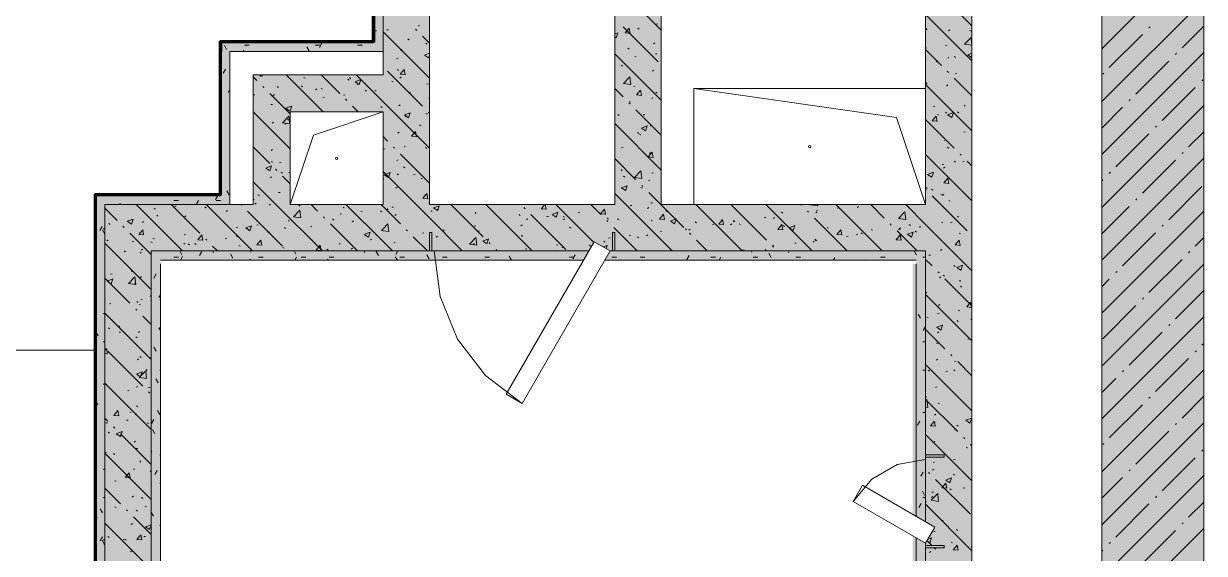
# Model space of a CAD drawing. Header units: millimetres. Extents: x -3817 to 677485, y -22715 to 103890.
# Drawn here: x 82398 to 84945, y 25199 to 26342 of the extents above; entities that cross this region are included whole.
import ezdxf

# ---------------------------------------------------------------- set-up
doc = ezdxf.new("R2010")
doc.units = ezdxf.units.MM
doc.layers.add('PDF _Геометрия', color=7, linetype='Continuous', true_color=0x1d1d1d)
doc.layers.add('PDF _Сплошная заливка', color=7, linetype='Continuous', true_color=0xffffff)

msp = doc.modelspace()

# ---------------------------------------------------------------- hatches: boundary and pattern name
at = {"layer": 'PDF _Сплошная заливка', "transparency": 33554559}
h = msp.add_hatch(color=256, dxfattribs=at)
h.paths.add_polyline_path([(83173.3, 25851.3), (83273.3, 25851.3), (83273.3, 26361.3), (83223.3, 26361.3), (83223.3, 27761.3), (83173.3, 27761.3), (83173.3, 25883.8)], flags=0)
h.paths.add_polyline_path([(83223.3, 28511.3), (83223.3, 28791.3), (83173.3, 28791.3), (83173.3, 28511.3)], flags=0)
h = msp.add_hatch(color=256, dxfattribs=at)
h.paths.add_polyline_path([(83153.3, 26281.3), (83173.3, 26281.3), (83172.9, 27731.3), (83165.3, 27731.3), (83165.3, 27761.3), (83153.3, 27761.3), (83153.3, 26301.3)], flags=0)
h.paths.add_polyline_path([(83165.3, 28511.3), (83165.3, 28541.3), (83173.3, 28541.3), (83173.3, 28771.3), (83153.3, 28771.3), (83153.3, 28511.3)], flags=0)
for points in [[(84723.3, 25111.4), (84943.3, 25111.4), (84943.3, 28511.3), (84723.3, 28511.3), (84723.3, 25883.8)], [(84343.3, 23891.3), (84443.3, 23891.3), (84443.3, 26361.3), (84343.3, 26361.3), (84343.3, 25411.3), (84383.3, 25411.3), (84383.3, 25406.3), (84343.3, 25406.3), (84343.3, 25267.5), (84363.3, 25256), (84343.3, 25221.3), (84343.3, 25216.3), (84383.3, 25216.3), (84383.3, 25211.3), (84343.3, 25211.3), (84343.3, 24611.4)], [(82843.3, 26281.3), (83153.3, 26281.3), (83152.3, 26301.3), (82823.3, 26301.3), (82823.3, 26281.3)], [(82823.3, 25951.4), (82823.3, 25971.3), (82553.3, 25971.3), (82553.3, 25951.4), (82573.3, 25951.4)], [(83173.3, 25851.3), (83173.3, 25951.4), (82573.3, 25951.4), (82573.3, 25851.3), (83049.3, 25851.3)], [(83278.3, 25851.3), (83617.1, 25851.3), (83628.6, 25871.3), (83663.3, 25851.3), (83668.3, 25851.3), (83668.3, 25891.3), (83673.3, 25891.3), (83673.3, 25851.3), (84343.3, 25851.3), (84343.3, 25951.4), (83273.3, 25951.4), (83273.3, 25891.3), (83278.3, 25891.3), (83278.3, 25852.3)], [(83273.3, 25851.3), (83278.3, 25851.3), (83278.3, 25891.3), (83273.3, 25891.3), (83273.3, 25883.8)], [(83668.3, 25851.3), (83673.3, 25851.3), (83673.3, 25891.3), (83668.3, 25891.3), (83668.3, 25883.8)], [(82573.3, 24711.3), (82673.3, 24711.3), (82673.3, 25851.3), (82573.3, 25851.3), (82573.3, 24753.5)], [(82673.3, 23891.3), (82693.3, 23891.3), (82693.3, 25831.3), (82673.3, 25831.3), (82673.3, 24188.3)]]:
    msp.add_hatch(color=256, dxfattribs=at).paths.add_polyline_path(points)
h = msp.add_hatch(color=256, dxfattribs=at)
h.paths.add_polyline_path([(82673.3, 25831.3), (83605.5, 25831.3), (83617.1, 25851.3), (82673.3, 25851.3)], flags=0)
h.paths.add_polyline_path([(83663.3, 25831.3), (84323.3, 25831.3), (84323.3, 25851.3), (83663.3, 25851.3), (83651.7, 25831.3)], flags=0)
h = msp.add_hatch(color=256, dxfattribs=at)
h.paths.add_polyline_path([(84323.3, 23911.3), (84343.3, 23911.3), (84343.3, 25221.3), (84323.3, 25232.9), (84323.3, 23919.3)], flags=0)
h.paths.add_polyline_path([(84343.3, 25267.5), (84343.3, 25851.3), (84323.3, 25851.3), (84323.3, 25279.1), (84329, 25275.8)], flags=0)

# ---------------------------------------------------------------- linework, layer by layer
at = {"layer": 'PDF _Геометрия', "color": 9, "lineweight": 9, "true_color": 0xc0c0c0}
for points in [[(84723.3, 28511.3), (84723.3, 25111.4), (84943.3, 25111.4), (84943.3, 28511.3)], [(82893.3, 25951.4), (82573.3, 25951.4), (82573.3, 25851.3), (82573.3, 24711.3), (82473.3, 24711.3), (82553.3, 24711.3), (82573.3, 24711.3), (82573.3, 25951.4), (82823.3, 25951.4), (82843.3, 25951.4), (82843.3, 26281.3), (83153.3, 26281.3), (83173.3, 26281.3), (83173.3, 27731.3), (83173.3, 26231.3), (82973.3, 26231.3), (82893.3, 26231.3)], [(83673.3, 26361.3), (83673.3, 26491.3), (83273.3, 26491.3), (83273.3, 26361.3), (83273.3, 25951.4), (83673.3, 25951.4)], [(83773.3, 26361.3), (83773.3, 25951.4), (84343.3, 25951.4), (84343.3, 26361.3), (84343.3, 26491.3), (83773.3, 26491.3)], [(82973.3, 26151.3), (83173.3, 26151.3), (83173.3, 25951.4), (82973.3, 25951.4)], [(83617.1, 25851.3), (82673.3, 25851.3), (82673.3, 25831.3), (82673.3, 23891.3), (82693.3, 23891.3), (82673.3, 23891.3), (82673.3, 24611.4), (82673.3, 24711.3), (82673.3, 25851.3), (83173.3, 25851.3), (83273.3, 25851.3)], [(84323.3, 25851.3), (84343.3, 25851.3), (84343.3, 25267.5), (84343.3, 25851.3), (83663.3, 25851.3)], [(84343.3, 25221.3), (84343.3, 23911.3), (84343.3, 23891.3)]]:
    msp.add_lwpolyline(points, close=True, dxfattribs=at)
at = {"layer": 'PDF _Геометрия', "color": 231, "lineweight": 70, "true_color": 0xff80c0}
for points in [[(83153.3, 26301.3), (83153.3, 27761.3), (83152.3, 27761.3), (83152.3, 26302.3), (82823.3, 26302.3), (82822.3, 26302.3), (82822.3, 25972.3), (82553.3, 25972.3), (82552.3, 25972.3), (82552.3, 24732.3), (82443.3, 24732.3), (82443.3, 24731.3)], [(82823.3, 26281.3), (82823.3, 26301.3)], [(82553.3, 25951.4), (82553.3, 25971.3)]]:
    msp.add_lwpolyline(points, dxfattribs=at)
at = {"layer": 'PDF _Геометрия', "color": 9, "lineweight": 9, "true_color": 0xc0c0c0}
for points in [[(83165.3, 27761.3), (83153.3, 27761.3), (83153.3, 26301.3)], [(84993.3, 23791.3), (83753.3, 23791.3), (84723.3, 23791.3), (84943.3, 23791.3), (84943.3, 23891.3), (84943.3, 24611.4), (84723.3, 24611.4), (84723.3, 23891.3), (84443.3, 23891.3), (84443.3, 26361.3)], [(82823.3, 26301.3), (82823.3, 26281.3)], [(82553.3, 25971.3), (82553.3, 25951.4)], [(82693.3, 25831.3), (83605.5, 25831.3)], [(83651.7, 25831.3), (84323.3, 25831.3)], [(84443.3, 25411.3), (84443.3, 25211.3)]]:
    msp.add_lwpolyline(points, dxfattribs=at)
at = {"layer": 'PDF _Геометрия', "lineweight": 9}
for points in [[(84723.3, 26287.4), (84943.3, 26507.4)], [(84723.3, 26173.3), (84943.3, 26393.3)], [(84825, 26332.1), (84827.4, 26334.5)], [(84896.3, 26289.4), (84943.3, 26336.3)], [(84739.5, 26246.6), (84810.8, 26317.9)], [(84723.3, 26059.3), (84943.3, 26279.3)], [(84882.1, 26275.1), (84884.4, 26277.5)], [(84796.5, 26189.6), (84867.8, 26260.9)], [(84725.2, 26232.4), (84727.6, 26234.7)], [(84853.6, 26132.6), (84924.8, 26203.8)], [(84939.1, 26218.1), (84941.5, 26220.5)], [(84782.3, 26175.3), (84784.6, 26177.7)], [(84723.3, 25945.2), (84943.3, 26165.2)], [(84723.3, 26116.3), (84768, 26161.1)], [(84753.8, 26032.8), (84825, 26104)], [(84839.3, 26118.3), (84841.7, 26120.7)], [(84910.6, 26075.5), (84943.3, 26108.2)], [(84723.3, 25831.2), (84943.3, 26051.2)], [(84896.3, 26061.3), (84898.7, 26063.6)], [(84810.8, 25975.7), (84882.1, 26047)], [(84723.3, 26002.3), (84725.2, 26004.3)], [(84739.5, 26018.5), (84741.9, 26020.9)], [(84867.8, 25918.7), (84939.1, 25990)], [(84723.3, 25888.2), (84782.3, 25947.2)], [(84796.5, 25961.5), (84798.9, 25963.9)], [(84723.3, 25717.1), (84943.3, 25937.1)], [(84853.6, 25904.5), (84855.9, 25906.8)], [(84768, 25818.9), (84839.3, 25890.2)], [(84924.8, 25861.7), (84943.3, 25880.1)], [(84910.6, 25847.4), (84912.9, 25849.8)], [(84723.3, 25603.1), (84943.3, 25823.1)], [(84825, 25761.9), (84896.3, 25833.2)], [(84753.8, 25804.7), (84756.1, 25807)], [(84723.3, 25774.2), (84739.5, 25790.4)], [(84810.8, 25747.6), (84813.2, 25750)], [(84882.1, 25704.9), (84943.3, 25766.1)], [(84725.2, 25662.1), (84796.5, 25733.4)], [(84723.3, 25489), (84943.3, 25709)], [(84867.8, 25690.6), (84870.2, 25693)], [(84782.3, 25605.1), (84853.6, 25676.4)], [(84939.1, 25647.9), (84943.3, 25652)], [(84839.3, 25548.1), (84910.6, 25619.3)], [(84924.8, 25633.6), (84927.2, 25636)], [(84723.3, 25375), (84943.3, 25595)], [(84768, 25590.8), (84770.4, 25593.2)], [(84723.3, 25546.1), (84753.8, 25576.6)], [(84739.5, 25448.3), (84810.8, 25519.5)], [(84825, 25533.8), (84827.4, 25536.2)], [(84896.3, 25491), (84943.3, 25538)], [(84723.3, 25261), (84943.3, 25480.9)], [(84796.5, 25391.2), (84867.8, 25462.5)], [(84882.1, 25476.8), (84884.4, 25479.1)], [(84725.2, 25434), (84727.6, 25436.4)], [(84939.1, 25419.8), (84941.5, 25422.1)], [(84853.6, 25334.2), (84924.8, 25405.5)], [(84723.3, 25146.9), (84943.3, 25366.9)], [(84723.3, 25318), (84768, 25362.7)], [(84782.3, 25377), (84784.6, 25379.4)], [(84839.3, 25320), (84841.7, 25322.3)], [(84910.6, 25277.2), (84943.3, 25309.9)], [(84753.8, 25234.4), (84825, 25305.7)], [(84896.3, 25262.9), (84898.7, 25265.3)], [(84443.3, 24752.9), (84801.8, 25111.4), (84943.3, 25252.9)], [(84810.8, 25177.4), (84882.1, 25248.7)], [(84739.5, 25220.2), (84741.9, 25222.5)], [(84723.3, 25203.9), (84725.2, 25205.9)]]:
    msp.add_lwpolyline(points, dxfattribs=at)
at = {"layer": 'PDF _Геометрия', "color": 252, "lineweight": 9, "true_color": 0x878787}
for points in [[(83773.3, 26327.6), (83739.5, 26361.3), (83673.3, 26427.6)], [(84443.3, 26336.5), (84418.4, 26361.3), (84377.5, 26402.3)], [(84443.3, 26261), (84343.3, 26361)], [(83246, 26326.9), (83243.5, 26329.4)], [(83249.1, 26336.6), (83252.4, 26337.1)], [(83766.5, 26259), (83691, 26334.4)], [(83706.2, 26320.4), (83695.5, 26321.3), (83704.1, 26331.6)], [(83706.2, 26320.3), (83704.1, 26331.5)], [(83722.9, 26331.8), (83725.4, 26329.6)], [(83762.8, 26340.3), (83766.2, 26340.7)], [(84343.9, 26330.8), (84346.7, 26329)], [(83273.3, 26224.1), (83173.3, 26324.1)], [(83181.7, 26327.8), (83185, 26328.2)], [(83226.9, 26308.5), (83229.8, 26306.7)], [(83273.3, 26299.6), (83258.5, 26314.3)], [(83673.3, 26318.9), (83680, 26321.5)], [(83673.3, 26312.8), (83676.4, 26310.7)], [(83676.4, 26310.6), (83680, 26321.4)], [(84392.8, 26325.9), (84395.4, 26327.9)], [(84443.2, 26295), (84427.4, 26297.4), (84441.3, 26311.9)], [(84438.8, 26326.8), (84441.6, 26325)], [(84443.2, 26294.9), (84441.3, 26311.8)], [(83212, 26282.8), (83214.7, 26284.9)], [(83271.5, 26267.6), (83262.7, 26273.6), (83273.3, 26277.6)], [(83265.5, 26299.7), (83268, 26297.4)], [(83701.5, 26288.4), (83704.3, 26286.6)], [(83756.7, 26298.1), (83759.4, 26300.2)], [(84343.3, 26288.8), (84345, 26289)], [(84377.5, 26251.4), (84343.3, 26285.7)], [(84386.2, 26294.4), (84389.5, 26294.9)], [(84434.1, 26274), (84443.3, 26277.5)], [(83202.3, 26266.5), (83205.6, 26266.9)], [(83271.5, 26267.5), (83273.3, 26272.7)], [(83773.3, 26176.7), (83673.3, 26276.7)], [(83716.1, 26270.2), (83719.4, 26270.6)], [(83760.6, 26276), (83763.9, 26276.5)], [(84343.8, 26264.6), (84343.3, 26267.6)], [(84343.3, 26264.7), (84343.8, 26264.6)], [(84365.9, 26260.3), (84368.7, 26258.5)], [(84390.6, 26266.7), (84393.3, 26268.8)], [(84405.6, 26270.3), (84408.1, 26268.1)], [(84434.1, 26274), (84443, 26268)], [(84443, 26267.9), (84443.3, 26268.7)], [(82901.5, 26218.7), (82893.3, 26227)], [(82907.6, 26229.6), (82910.4, 26227.8)], [(82910.8, 26228.1), (82914.1, 26228.6)], [(83044.3, 26151.3), (82973.3, 26222.4), (82964.3, 26231.3)], [(83080, 26191.1), (83039.8, 26231.3)], [(83273.3, 26073.2), (83173.3, 26173.2), (83115.1, 26231.3)], [(83258.5, 26163.4), (83183.1, 26238.9)], [(83204.4, 26242.8), (83206.9, 26240.6)], [(83220.7, 26231.3), (83210.1, 26232.2), (83218.7, 26242.4)], [(83220.7, 26231.2), (83218.7, 26242.4)], [(83687.1, 26251.8), (83689.6, 26249.5)], [(83707.8, 26210.1), (83692, 26212.5), (83705.8, 26226.9)], [(83707.8, 26210), (83705.8, 26226.9)], [(83754.6, 26238.9), (83757.2, 26241)], [(84392.6, 26236.3), (84390.1, 26238.9)], [(84406.8, 26233.2), (84410.1, 26233.6)], [(82916.6, 26203.7), (82914.1, 26206.2)], [(82945.1, 26205.7), (82947.9, 26203.9)], [(82997, 26207.2), (82999.5, 26205)], [(83002.5, 26225.6), (83005.3, 26223.8)], [(83027.7, 26198.9), (83030.4, 26201)], [(83040, 26201.7), (83042.8, 26199.9)], [(83097.4, 26221.6), (83100.2, 26219.8)], [(83100.7, 26225), (83103.2, 26222.8)], [(83122.1, 26210.3), (83113.3, 26216.2), (83125.7, 26221)], [(83117.5, 26210.3), (83120.2, 26212.4)], [(83122.1, 26210.2), (83125.7, 26220.9)], [(83192.3, 26217.6), (83195.2, 26215.8)], [(83209.9, 26223.6), (83212.5, 26225.7)], [(83267.8, 26211.2), (83271.1, 26211.6)], [(83691, 26183.5), (83673.3, 26201.3)], [(83713.8, 26205.9), (83717.1, 26206.3)], [(84443.3, 26110.2), (84343.3, 26210.2)], [(84344.5, 26213.5), (84347, 26211.2)], [(84388.4, 26207.5), (84391.1, 26209.6)], [(84443.3, 26185.7), (84405.1, 26223.8)], [(82893.4, 26189.4), (82895.8, 26187.2)], [(82973.3, 26147), (82929.1, 26191.1)], [(82936.4, 26186.4), (82939.1, 26188.5)], [(83043.7, 26181.6), (83047, 26182.1)], [(83088.2, 26187.5), (83091.5, 26187.9)], [(83095.1, 26176), (83092.6, 26178.5)], [(83134.9, 26197.7), (83137.7, 26195.9)], [(83155.5, 26196.4), (83158.8, 26196.8)], [(83229.8, 26193.7), (83232.6, 26191.9)], [(83272.3, 26180.6), (83273.3, 26179.8)], [(83730.8, 26186.7), (83720.2, 26187.6), (83728.8, 26197.8)], [(83730.8, 26186.6), (83728.8, 26197.8)], [(83752.4, 26179.7), (83755.1, 26181.8)], [(83761.8, 26193.5), (83764.6, 26191.7)], [(82973.3, 26071.5), (82893.3, 26151.5)], [(82931.4, 26166.9), (82934.7, 26167.3)], [(82972.7, 26152.9), (82963.9, 26158.9), (82973.3, 26162.5), (82976.3, 26163.7)], [(82972.7, 26152.8), (82973.3, 26154.4), (82976.3, 26163.6)], [(83119.8, 26151.3), (83107.7, 26163.4)], [(83115.6, 26151.3), (83118, 26153.2)], [(83168.6, 26162.8), (83171.1, 26160.6)], [(83207.7, 26164.5), (83210.4, 26166.5)], [(83273.3, 26148.7), (83271.1, 26150.9)], [(83706.1, 26168.5), (83703.6, 26171)], [(83704.4, 26173.7), (83707.2, 26171.9)], [(83773.3, 26101.3), (83718.7, 26155.9)], [(84360, 26163), (84363.3, 26163.5)], [(84386.3, 26148.3), (84388.9, 26150.4)], [(84412.4, 26151.3), (84414.9, 26149)], [(84426.2, 26165.5), (84429, 26163.7)], [(82934.3, 26127.2), (82936.9, 26129.3)], [(82972.3, 26125.1), (82956.5, 26127.6), (82970.4, 26142)], [(82961.3, 26127.2), (82963.7, 26125)], [(82967.1, 26135.2), (82970, 26133.4)], [(82972.4, 26125.1), (82970.4, 26142)], [(83228.2, 26138.7), (83219.4, 26144.6), (83231.8, 26149.4)], [(83221, 26141), (83224.3, 26141.5)], [(83228.3, 26138.6), (83231.9, 26149.4)], [(83265.5, 26146.9), (83268.9, 26147.3)], [(83773.3, 26025.8), (83673.3, 26125.8)], [(83679.8, 26145.7), (83682.2, 26143.5)], [(83734.4, 26144.6), (83737.7, 26145.1)], [(84405.1, 26072.9), (84343.3, 26134.8)], [(84368.5, 26130.9), (84357.8, 26131.8), (84366.4, 26142)], [(84368.5, 26130.8), (84366.4, 26142)], [(84368.8, 26145.6), (84371.6, 26143.8)], [(84399.7, 26139.1), (84390.9, 26145), (84403.3, 26149.8)], [(84399.7, 26139), (84403.3, 26149.7)], [(83205.5, 26105.3), (83208.2, 26107.3)], [(83245.4, 26097.6), (83234.8, 26098.5), (83243.3, 26108.7)], [(83245.4, 26097.5), (83243.3, 26108.6)], [(83251.9, 26123.2), (83254.7, 26121.4)], [(83722.4, 26106.7), (83724.8, 26104.4)], [(83726.4, 26103.2), (83729.3, 26101.4)], [(83739.3, 26110.2), (83730.4, 26116.2), (83742.9, 26120.9)], [(83739.3, 26110.1), (83742.9, 26120.9)], [(83750.3, 26120.5), (83752.9, 26122.6)], [(84425.5, 26107.7), (84428.9, 26108.1)], [(82929.1, 26040.2), (82893.3, 26076.1)], [(83183.1, 26088), (83173.3, 26097.8)], [(83198.2, 26072.9), (83195.7, 26075.4)], [(83218.8, 26076.8), (83222.1, 26077.2)], [(83265, 26074.5), (83267.5, 26072.3)], [(83687.6, 26074.5), (83690.9, 26075)], [(84384.1, 26089.2), (84386.8, 26091.2)], [(84390.8, 26075.1), (84393.7, 26073.3)], [(82932.1, 26068), (82934.8, 26070.1)], [(83174.2, 26070.9), (83177.6, 26071.3)], [(83273.3, 25997.8), (83210.8, 26060.3)], [(83718.7, 26005), (83673.3, 26050.4)], [(83755.5, 26052.9), (83744.9, 26053.9), (83753.4, 26064.1)], [(83748.1, 26061.4), (83750.8, 26063.4)], [(83755.5, 26052.9), (83753.5, 26064)], [(84443.3, 25959.3), (84343.3, 26059.3)], [(84420.2, 26057.8), (84417.7, 26060.3)], [(82929.5, 26024), (82920.6, 26029.9), (82933.1, 26034.7)], [(82929.5, 26023.9), (82933.1, 26034.7)], [(82932.5, 26044.4), (82935.3, 26042.6)], [(82944.2, 26025.1), (82941.7, 26027.6)], [(82950.1, 26041.4), (82953.4, 26041.8)], [(83203.4, 26046.1), (83206, 26048.1)], [(83217.2, 26032.4), (83220.1, 26030.6)], [(83686.6, 26026.7), (83689, 26024.4)], [(83731.4, 26007.4), (83715.5, 26009.9), (83729.4, 26024.3)], [(83731.4, 26007.4), (83729.4, 26024.3)], [(84378.8, 26037.6), (84382.1, 26038)], [(84382, 26030), (84384.6, 26032)], [(84405.1, 26045.2), (84407.5, 26042.9)], [(84423.3, 26043.4), (84426.6, 26043.9)], [(84443.3, 26034.8), (84432.8, 26045.2)], [(83042.5, 25851.3), (82942.5, 25951.4), (82893.3, 26000.6)], [(82929.9, 26008.9), (82932.6, 26010.9)], [(82953.9, 26021.1), (82956.4, 26018.9)], [(82973.3, 25996.1), (82956.8, 26012.6)], [(82970, 26020.5), (82972.8, 26018.7)], [(83344.3, 25851.3), (83273.3, 25922.4), (83173.3, 26022.4)], [(83173.3, 26006.8), (83175.3, 26007.1)], [(83185, 26009.7), (83176.1, 26015.7), (83188.6, 26020.5)], [(83185, 26009.7), (83188.6, 26020.4)], [(83203.9, 26017.7), (83206.4, 26015.4)], [(83239.3, 26015.5), (83242.6, 26015.9)], [(83254.7, 26008.5), (83257.6, 26006.7)], [(83691.8, 26012.3), (83694.6, 26010.5)], [(83745.9, 26002.2), (83748.6, 26004.2)], [(83753.1, 26019.2), (83756.4, 26019.6)], [(84356.5, 26010.1), (84347.6, 26016.1), (84360.1, 26020.9)], [(84356.5, 26010.1), (84360.1, 26020.8)], [(84393.1, 25997.1), (84382.5, 25998.1), (84391.1, 26008.3)], [(84393.2, 25997.1), (84391.1, 26008.2)], [(82947.8, 25977.1), (82951.2, 25977.6)], [(83201.2, 25986.9), (83203.9, 25988.9)], [(83270, 25963.8), (83259.4, 25964.8), (83268, 25975)], [(83270.1, 25963.8), (83268, 25974.9)], [(83796.9, 25851.3), (83696.9, 25951.4), (83673.3, 25975)], [(83696, 25981.3), (83687.2, 25987.2), (83699.6, 25992)], [(83696, 25981.2), (83699.6, 25991.9)], [(83729.3, 25988.4), (83732.1, 25986.6)], [(83733.8, 25989.9), (83731.3, 25992.4)], [(83821.8, 25901.9), (83772.4, 25951.4), (83746.4, 25977.4)], [(84344.8, 25982.4), (84343.3, 25983.9)], [(84344, 25988.3), (84346.4, 25986.1)], [(84356.2, 25984.2), (84359, 25982.4)], [(84376.5, 25973.3), (84379.8, 25973.7)], [(84379.8, 25970.8), (84382.5, 25972.8)], [(82740.8, 25851.3), (82640.8, 25951.4)], [(82778.3, 25889.4), (82716.3, 25951.4)], [(82723.7, 25947.6), (82727, 25948.1)], [(82789.1, 25946.5), (82791.6, 25944.2)], [(82891.7, 25851.3), (82791.7, 25951.4)], [(82868.8, 25949.7), (82867.2, 25951.4)], [(82893.3, 25963.9), (82895.3, 25962)], [(82897.1, 25954), (82900, 25952.2)], [(82903.3, 25971.3), (82906.7, 25971.7)], [(82927.8, 25949.7), (82930, 25951.4), (82930.4, 25951.7)], [(82992, 25950), (82994.9, 25948.2)], [(83032.2, 25937.1), (83018, 25951.4)], [(83193.4, 25851.3), (83173.3, 25871.5), (83093.4, 25951.4)], [(83210.8, 25909.5), (83173.3, 25947), (83168.9, 25951.4)], [(83271.8, 25955.5), (83273.3, 25954.1)], [(83291.1, 25938.2), (83282.3, 25944.1), (83294.7, 25948.9)], [(83291.1, 25938.1), (83294.7, 25948.8)], [(83389.3, 25881.8), (83319.8, 25951.4)], [(83495.1, 25851.3), (83395.1, 25951.4)], [(83525.1, 25941.5), (83514.5, 25942.4), (83522, 25951.4)], [(83525.1, 25941.4), (83523.3, 25951.4)], [(83627.7, 25869.7), (83546, 25951.4)], [(83643.3, 25929.6), (83621.5, 25951.4)], [(83706.3, 25949.1), (83709.7, 25949.5)], [(83750.9, 25954.9), (83754.2, 25955.3)], [(83947.7, 25851.3), (83847.7, 25951.4)], [(84000.3, 25874.3), (83924.9, 25949.7)], [(84098.6, 25851.3), (83998.6, 25951.4)], [(84075.7, 25949.7), (84074.1, 25951.4)], [(84110.9, 25948.6), (84095.1, 25951), (84095.4, 25951.4)], [(84110.9, 25948.5), (84110.6, 25951.4)], [(84138.1, 25951.4), (84139.1, 25950.5)], [(84249.5, 25851.3), (84149.5, 25951.4)], [(84196.2, 25944.9), (84198.8, 25947)], [(84254.3, 25922), (84225, 25951.4)], [(84443.3, 25808.4), (84343.3, 25908.4), (84300.4, 25951.4)], [(84432.8, 25894.4), (84357.4, 25969.8)], [(84393.7, 25960.4), (84396.5, 25958.5)], [(82599.8, 25917), (82573.3, 25943.5)], [(82679.2, 25941.8), (82682.5, 25942.2)], [(82685.5, 25928.7), (82687.9, 25926.4)], [(82745.6, 25924.9), (82748.3, 25927)], [(82835.4, 25936.3), (82838.1, 25938.4)], [(82956.8, 25861.7), (82881.4, 25937.1)], [(82980.1, 25925), (82993.9, 25939.4)], [(82980.1, 25925), (82995.9, 25922.5)], [(82995.9, 25922.5), (82994, 25939.3)], [(83047.3, 25922), (83044.8, 25924.6)], [(83080.7, 25930.7), (83084, 25931.1)], [(83087, 25946), (83089.8, 25944.2)], [(83125.2, 25936.5), (83128.5, 25936.9)], [(83168.1, 25937.7), (83170.6, 25935.4)], [(83181.9, 25942), (83184.7, 25940.2)], [(83192.5, 25945.4), (83195.9, 25945.8)], [(83199.1, 25927.7), (83201.7, 25929.7)], [(83276.8, 25938), (83279.6, 25936.2)], [(83290.3, 25940.2), (83293, 25942.3)], [(83371.7, 25934), (83374.5, 25932.2)], [(83466.6, 25929.9), (83469.4, 25928.1)], [(83479.8, 25942.2), (83477.3, 25944.7)], [(83567.8, 25854.1), (83492.4, 25929.6)], [(83526.7, 25925.4), (83530, 25925.8)], [(83546.6, 25923.9), (83537.8, 25929.9), (83550.2, 25934.7)], [(83546.7, 25923.9), (83550.3, 25934.6)], [(83561.5, 25925.9), (83564.3, 25924.1)], [(83594.1, 25934.3), (83597.4, 25934.7)], [(83652.6, 25930.4), (83642, 25931.3), (83650.6, 25941.5)], [(83652.7, 25930.3), (83650.6, 25941.4)], [(83651.4, 25929.7), (83654.1, 25931.7)], [(83656.4, 25921.9), (83659.3, 25920.1)], [(83743.8, 25943), (83746.4, 25945)], [(83780.2, 25919.2), (83769.5, 25920.1), (83778.1, 25930.3)], [(83780.2, 25919.1), (83778.1, 25930.3)], [(83782.9, 25938.4), (83785.4, 25936.1)], [(83995.6, 25923.2), (83998.9, 25923.6)], [(84015.1, 25921), (84017.7, 25923.1)], [(84032.9, 25934.9), (84035.4, 25932.7)], [(84090.8, 25934.6), (84088.3, 25937.1)], [(84174.1, 25851.3), (84103.4, 25922)], [(84106.3, 25933.5), (84109, 25935.6)], [(84107.8, 25937.9), (84111.2, 25938.4)], [(84152.4, 25943.8), (84155.7, 25944.2)], [(84300.6, 25919.1), (84284.8, 25921.6), (84298.7, 25936)], [(84300.6, 25919.1), (84298.7, 25936)], [(84411.9, 25926.1), (84414.4, 25923.8)], [(82581.8, 25910.9), (82584.2, 25908.6)], [(82614.8, 25901.9), (82612.3, 25904.4)], [(82630.7, 25909.3), (82621.8, 25915.3), (82634.3, 25920)], [(82630.7, 25909.2), (82634.3, 25920)], [(82657.1, 25885.9), (82646.4, 25886.8), (82655, 25897)], [(82654.3, 25912.4), (82657, 25914.5)], [(82657.1, 25885.8), (82655, 25897)], [(82856.6, 25901.1), (82859.9, 25901.6)], [(82886.2, 25895), (82877.4, 25901), (82889.8, 25905.8)], [(82886.2, 25895), (82889.8, 25905.7)], [(82901.1, 25907), (82904.4, 25907.4)], [(82960.7, 25902.1), (82963.2, 25899.8)], [(82968.4, 25915.9), (82971.7, 25916.3)], [(83016.9, 25903), (83019.6, 25905)], [(83118, 25851.3), (83059.9, 25909.5)], [(83064.4, 25919.9), (83066.9, 25917.6)], [(83106.7, 25914.4), (83109.4, 25916.4)], [(83185.7, 25893.1), (83173.3, 25895), (83169.8, 25895.5), (83173.3, 25899.1), (83183.7, 25910)], [(83185.7, 25893), (83183.7, 25909.9)], [(83225.9, 25894.4), (83223.3, 25896.9)], [(83302.6, 25895.9), (83305.9, 25896.3)], [(83369.9, 25904.8), (83373.2, 25905.2)], [(83470.3, 25905.8), (83473, 25907.8)], [(83482.2, 25919.5), (83485.5, 25920)], [(83561.6, 25918.3), (83564.3, 25920.3)], [(83575.5, 25902.8), (83578, 25900.5)], [(83658.3, 25914.5), (83655.8, 25917)], [(83721.5, 25851.3), (83670.9, 25901.9)], [(83679.2, 25920.6), (83681.7, 25918.3)], [(83751.3, 25917.9), (83754.2, 25916.1)], [(83802.2, 25909.7), (83793.3, 25915.6), (83805.8, 25920.4)], [(83802.2, 25909.6), (83805.8, 25920.4)], [(83825.5, 25899.3), (83828, 25897.1)], [(83832.9, 25896.3), (83835.6, 25898.4)], [(83846.3, 25913.9), (83849.1, 25912.1)], [(83883.7, 25908.4), (83887, 25908.9)], [(83907.7, 25908), (83897.1, 25909), (83905.6, 25919.2)], [(83907.7, 25908), (83905.7, 25919.1)], [(83922.7, 25907.7), (83925.4, 25909.7)], [(83928.2, 25914.3), (83931.5, 25914.7)], [(83929.2, 25917.1), (83931.7, 25914.9)], [(83941.2, 25909.9), (83944, 25908.1)], [(84035.2, 25896.9), (84024.6, 25897.8), (84033.2, 25908)], [(84035.2, 25896.8), (84033.2, 25908)], [(84036.1, 25905.9), (84038.9, 25904.1)], [(84057.7, 25895.4), (84048.8, 25901.4), (84061.3, 25906.2)], [(84057.7, 25895.4), (84061.3, 25906.1)], [(84131, 25901.9), (84133.8, 25900.1)], [(84162.7, 25885.7), (84152.1, 25886.7), (84160.7, 25896.9)], [(84162.8, 25885.7), (84160.7, 25896.8)], [(84225.9, 25897.9), (84228.7, 25896.1)], [(84269.4, 25907), (84266.8, 25909.5)], [(84285.2, 25897.3), (84288.5, 25897.8)], [(84286.3, 25899.1), (84289, 25901.1)], [(84308.2, 25908.3), (84310.7, 25906)], [(84329.7, 25903.2), (84333, 25903.6)], [(84377.6, 25911.6), (84380.3, 25913.6)], [(84397.1, 25912), (84400.4, 25912.5)], [(82577.8, 25875.2), (82580.6, 25873.4)], [(82673.3, 25843.5), (82665.4, 25851.3), (82627.4, 25889.4)], [(82632.4, 25871.6), (82635.7, 25872.1)], [(82672.7, 25871.2), (82675.5, 25869.4)], [(82676.9, 25877.5), (82680.3, 25877.9)], [(82744.3, 25886.4), (82747.6, 25886.8)], [(82784.6, 25874.7), (82774, 25875.6), (82782.5, 25885.9)], [(82784.6, 25874.6), (82782.6, 25885.8)], [(82793.4, 25874.3), (82790.9, 25876.8)], [(82833.3, 25877.1), (82835.9, 25879.2)], [(82857, 25884.3), (82859.5, 25882)], [(82912.1, 25863.6), (82901.5, 25864.5), (82910.1, 25874.7)], [(82912.1, 25863.5), (82910.1, 25874.6)], [(82925.6, 25890.5), (82928.3, 25892.5)], [(83141.7, 25880.8), (83132.9, 25886.8), (83145.3, 25891.6)], [(83141.7, 25880.7), (83145.3, 25891.5)], [(83145.8, 25875.2), (83149.1, 25875.7)], [(83196.9, 25868.5), (83199.5, 25870.6)], [(83268.9, 25851.3), (83238.4, 25881.8)], [(83258.1, 25890), (83261.4, 25890.5)], [(83288.2, 25881), (83290.8, 25883.1)], [(83375.4, 25863.7), (83359.6, 25866.1), (83373.5, 25880.5)], [(83375.4, 25863.6), (83373.5, 25880.5)], [(83378, 25892.4), (83380.6, 25894.5)], [(83397.2, 25866.6), (83388.4, 25872.5), (83400.8, 25877.3)], [(83397.3, 25866.5), (83400.9, 25877.2)], [(83471.8, 25885), (83474.3, 25882.7)], [(83649.3, 25870.5), (83651.9, 25872.5)], [(83659.6, 25878.9), (83662.9, 25879.4)], [(83704.1, 25884.8), (83707.4, 25885.2)], [(83721.8, 25881.5), (83724.3, 25879.3)], [(83741.6, 25883.8), (83744.3, 25885.8)], [(83771.4, 25893.6), (83774.7, 25894.1)], [(83836.9, 25886.8), (83834.4, 25889.4)], [(83872.4, 25851.3), (83849.4, 25874.3)], [(84100.8, 25872.7), (84103.3, 25870.4)], [(84104.2, 25874.4), (84106.8, 25876.4)], [(84105.6, 25873.7), (84108.9, 25874.1)], [(84172.9, 25882.5), (84176.2, 25883)], [(84194, 25885.7), (84196.7, 25887.8)], [(84204.5, 25890.5), (84207, 25888.2)], [(84290.3, 25874.6), (84279.7, 25875.5), (84288.2, 25885.7)], [(84325, 25851.3), (84281.9, 25894.4)], [(84290.3, 25874.5), (84288.2, 25885.6)], [(84313.2, 25881.2), (84304.4, 25887.2), (84316.8, 25891.9)], [(84313.2, 25881.1), (84316.8, 25891.9)], [(84320.8, 25893.9), (84323.7, 25892.1)], [(84417.8, 25863.4), (84407.2, 25864.3), (84415.8, 25874.6)], [(84415.7, 25889.8), (84418.6, 25888)], [(84417.8, 25863.3), (84415.8, 25874.5)], [(82673.3, 25768), (82589.9, 25851.3), (82573.3, 25868)], [(82615.3, 25851.3), (82618.1, 25849.5)], [(82649.7, 25848.7), (82652.1, 25846.4)], [(82652.2, 25853.2), (82654.8, 25855.3)], [(82743.5, 25865.8), (82746.1, 25867.8)], [(82753.4, 25866.5), (82755.8, 25864.2)], [(82767.6, 25867.2), (82770.4, 25865.4)], [(82816.3, 25851.3), (82805.9, 25861.7)], [(82862.5, 25863.2), (82865.3, 25861.4)], [(82957.4, 25859.1), (82960.2, 25857.3)], [(83039.7, 25852.4), (83029, 25853.3), (83037.6, 25863.5)], [(83033.9, 25860.5), (83037.3, 25861)], [(83039.7, 25852.3), (83037.6, 25863.5)], [(83052.3, 25855.1), (83055.2, 25853.3)], [(83078.4, 25866.4), (83081.8, 25866.8)], [(83104.5, 25855.2), (83107.2, 25857.2)], [(83164.3, 25851.3), (83165.1, 25852.4)], [(83165.3, 25851.3), (83165.2, 25852.3)], [(83368.2, 25867.2), (83370.6, 25864.9)], [(83404.4, 25866.7), (83401.9, 25869.2)], [(83419.8, 25851.3), (83417, 25854.1)], [(83479.9, 25855.3), (83483.3, 25855.7)], [(83547.3, 25864.1), (83550.6, 25864.6)], [(83559.5, 25859.1), (83562.1, 25861.1)], [(83618.1, 25863.7), (83620.6, 25861.5)], [(83648.3, 25860), (83656.4, 25863.1)], [(83654.2, 25856.6), (83656.4, 25863)], [(83948.8, 25853), (83952.1, 25853.5)], [(83997.1, 25854.9), (83999.6, 25852.6)], [(84012.9, 25861.8), (84015.6, 25863.9)], [(84015.4, 25859.2), (84012.9, 25861.7)], [(84061.1, 25867.8), (84064.4, 25868.3)], [(84375.5, 25852.4), (84378.1, 25854.4)], [(84357.4, 25818.9), (84343.3, 25833.1)], [(84350.3, 25841.9), (84353.6, 25842.4)], [(84404.5, 25820), (84407, 25817.8)], [(84419.3, 25809.6), (84410.5, 25815.6), (84422.9, 25820.4)], [(84419.3, 25809.5), (84422.9, 25820.3)], [(82585.6, 25801.5), (82589, 25801.9)], [(82640, 25778.7), (82624.2, 25781.2), (82638, 25795.6)], [(82630.2, 25807.4), (82633.5, 25807.8)], [(82640, 25778.7), (82638, 25795.6)], [(82650, 25794.1), (82652.7, 25796.1)], [(84372.5, 25803.9), (84369.9, 25806.4)], [(84373.3, 25793.2), (84376, 25795.3)], [(84381.1, 25799), (84383.9, 25797.2)], [(82627.4, 25738.5), (82573.3, 25792.6)], [(82587.4, 25780.4), (82578.6, 25786.3), (82591, 25791.1)], [(82587.4, 25780.3), (82591, 25791)], [(82637.3, 25780.8), (82640.1, 25779)], [(84443.3, 25733.1), (84385, 25791.3)], [(84415.8, 25786.6), (84419.1, 25787)], [(84418.6, 25775.1), (84421.4, 25773.3)], [(82642.3, 25742.6), (82644.8, 25740.3)], [(82650.7, 25746.1), (82654, 25746.5)], [(82673.3, 25752.9), (82671.1, 25753.1), (82673.3, 25755.6)], [(84443.3, 25657.6), (84343.3, 25757.6)], [(84343.5, 25763.2), (84345.9, 25760.9)], [(82673.3, 25617.2), (82573.3, 25717.2)], [(82583.4, 25737.2), (82586.7, 25737.7)], [(82642.5, 25723.4), (82640, 25725.9)], [(82647.8, 25734.9), (82650.5, 25736.9)], [(84371.1, 25734), (84373.8, 25736.1)], [(84413.5, 25722.3), (84416.9, 25722.7)], [(84442.5, 25729.7), (84431.9, 25730.6), (84440.4, 25740.8)], [(84442.5, 25729.6), (84440.4, 25740.7)], [(82673.3, 25692.6), (82655.1, 25710.8)], [(84345.7, 25708.6), (84348.6, 25706.8)], [(84369, 25716.5), (84372.4, 25716.9)], [(84411.4, 25701), (84413.8, 25698.7)], [(84440.7, 25704.6), (84443.3, 25702.9)], [(82581.2, 25685.8), (82583.7, 25683.5)], [(82602.7, 25689.9), (82605.5, 25688.1)], [(82604, 25676), (82607.3, 25676.4)], [(82645.7, 25675.7), (82648.3, 25677.7)], [(84385, 25640.4), (84343.3, 25682.2)], [(84376.1, 25680.7), (84367.2, 25686.6), (84379.7, 25691.4)], [(84369, 25674.8), (84371.6, 25676.9)], [(84376.1, 25680.6), (84379.7, 25691.4)], [(82640.2, 25666.1), (82643, 25664.3)], [(84366.8, 25652.2), (84370.1, 25652.6)], [(84434.1, 25661), (84437.4, 25661.5)], [(82573.3, 25636.4), (82576.8, 25640.7)], [(82573.3, 25630), (82578.9, 25629.5)], [(82578.9, 25629.5), (82576.8, 25640.6)], [(82655.1, 25560), (82579.6, 25635.4)], [(82643.5, 25616.5), (82646.2, 25618.5)], [(82649.1, 25623.5), (82651.6, 25621.3)], [(82669.5, 25620.6), (82672.8, 25621.1)], [(84366.8, 25615.6), (84369.5, 25617.7)], [(84400.1, 25625.3), (84397.6, 25627.8)], [(82650.3, 25579.8), (82641.4, 25585.8), (82653.9, 25590.6)], [(82663.5, 25576.1), (82647.7, 25578.6), (82661.6, 25593)], [(82650.3, 25579.8), (82653.9, 25590.5)], [(82663.6, 25576.1), (82661.6, 25593)], [(82662.2, 25595.6), (82665, 25593.8)], [(84443.3, 25506.7), (84343.3, 25606.7)], [(84348.6, 25593.9), (84351.4, 25592.1)], [(84387.3, 25590.9), (84390.7, 25591.4)], [(84404, 25594.9), (84406.5, 25592.6)], [(84406, 25613.7), (84408.9, 25611.9)], [(84443.3, 25582.2), (84412.7, 25612.8)], [(82673.3, 25466.3), (82573.3, 25566.3)], [(82622.7, 25550.5), (82626, 25550.9)], [(82641.4, 25557.3), (82644, 25559.3)], [(82667.2, 25556.4), (82670.5, 25556.8)], [(82670.2, 25544.9), (82667.6, 25547.4)], [(84364.7, 25556.5), (84367.3, 25558.5)], [(82641.8, 25517.4), (82644.3, 25515.2)], [(84343.3, 25537.7), (84345.4, 25535.8)], [(84412.7, 25461.9), (84343.3, 25531.3)], [(84343.3, 25528.1), (84345.8, 25530.8)], [(84343.3, 25521.2), (84343.9, 25521.2)], [(84343.3, 25514.6), (84347.8, 25513.9)], [(84347.8, 25513.8), (84345.8, 25530.7)], [(84370.7, 25523.4), (84373.5, 25521.6)], [(82579.6, 25484.5), (82573.3, 25490.9)], [(82603.6, 25495.8), (82592.9, 25496.7), (82601.5, 25507)], [(82603.6, 25495.7), (82601.5, 25506.9)], [(82627.6, 25504.7), (82630.4, 25502.9)], [(82639.2, 25498.1), (82641.9, 25500.2)], [(84362.5, 25497.3), (84365.2, 25499.3)], [(84438.9, 25480.2), (84430.1, 25486.1), (84442.5, 25490.9)], [(84439, 25480.1), (84442.6, 25490.8)], [(82575.9, 25480.4), (82579.2, 25480.8)], [(82594.7, 25469.4), (82592.2, 25471.9)], [(82620.4, 25486.2), (82623.8, 25486.7)], [(82665.1, 25480.8), (82667.9, 25479)], [(84364.3, 25473.3), (84353.7, 25474.3), (84362.2, 25484.5)], [(84364.3, 25473.3), (84362.3, 25484.4)], [(84406.1, 25465.5), (84409.4, 25465.9)], [(84410.8, 25475.8), (84413.3, 25473.6)], [(82580.7, 25460.6), (82583.2, 25458.3)], [(82607, 25450.9), (82598.2, 25456.9), (82610.6, 25461.7)], [(82607, 25450.8), (82610.6, 25461.6)], [(82673.3, 25390.9), (82607.3, 25456.9)], [(82637, 25438.9), (82639.7, 25441)], [(84443.3, 25355.8), (84343.3, 25455.8)], [(84360.3, 25438.1), (84363, 25440.1)], [(84427.8, 25446.8), (84425.3, 25449.3)], [(82673.3, 25315.4), (82573.3, 25415.4)], [(82573.7, 25416.1), (82577, 25416.6)], [(82592.2, 25414.3), (82595, 25412.5)], [(82641, 25425), (82644.3, 25425.4)], [(84431, 25428.5), (84433.8, 25426.7)], [(84443.3, 25431.3), (84440.3, 25434.2)], [(82648.6, 25398.4), (82651.1, 25396.1)], [(84359.3, 25395.3), (84362.6, 25395.8)], [(84403.8, 25401.2), (84407.1, 25401.6)], [(82628.2, 25362.1), (82617.6, 25363), (82626.2, 25373.2)], [(82628.2, 25362), (82626.2, 25373.2)], [(82634.9, 25379.7), (82637.5, 25381.8)], [(82673.3, 25375.6), (82671.3, 25375.9), (82673.3, 25378)], [(84352.3, 25371.4), (84349.8, 25373.9)], [(84358.2, 25378.9), (84360.8, 25380.9)], [(84395.7, 25351.2), (84386.8, 25357.2), (84399.3, 25362)], [(84395.7, 25351.2), (84399.3, 25361.9)], [(84403.5, 25369.7), (84406, 25367.5)], [(82607.3, 25306), (82573.3, 25340)], [(82594.2, 25354.9), (82597.5, 25355.3)], [(84440.3, 25283.4), (84364.9, 25358.8)], [(84389, 25339.6), (84378.3, 25340.5), (84386.9, 25350.8)], [(84389, 25339.5), (84386.9, 25350.7)], [(84395.6, 25338.1), (84398.4, 25336.3)], [(84424.4, 25339.9), (84427.7, 25340.4)], [(82632.7, 25320.5), (82635.4, 25322.6)], [(82652.5, 25319.5), (82655.3, 25317.7)], [(84343.3, 25312.1), (84344.9, 25310.6)], [(84371.3, 25311.3), (84355.5, 25313.7), (84369.4, 25328.1)], [(84356, 25319.7), (84358.7, 25321.7)], [(84357, 25331.1), (84360.4, 25331.5)], [(84371.4, 25311.2), (84369.4, 25328.1)], [(82595.1, 25299.6), (82597.9, 25297.8)], [(82622.4, 25290.9), (82619.9, 25293.4)], [(82641.3, 25292.3), (82643.7, 25290)], [(82659.7, 25299.5), (82663.1, 25300)], [(84443.3, 25205), (84343.3, 25305)], [(82673.3, 25164.5), (82573.3, 25264.5)], [(82630.5, 25261.4), (82633.2, 25263.4)], [(82673.3, 25240), (82635, 25278.3)], [(82669.9, 25250.4), (82661, 25256.4), (82673.3, 25261)], [(82669.9, 25250.3), (82673.3, 25260.3)], [(84377.6, 25269.8), (84380.9, 25270.2)], [(82580.2, 25235.5), (82582.7, 25233.2)], [(82652.9, 25228.3), (82642.3, 25229.3), (82650.8, 25239.5)], [(82652.9, 25228.3), (82650.9, 25239.4)], [(82657.5, 25235.2), (82660.8, 25235.7)], [(84361, 25247.3), (84363.8, 25245.5)], [(84410.3, 25250.7), (84412.8, 25248.4)], [(82613, 25229.4), (82616.3, 25229.8)], [(82617.1, 25229.1), (82620, 25227.3)], [(84346.2, 25226.5), (84352.4, 25222.3)], [(84356.5, 25216.3), (84346.3, 25226.6)], [(84348.3, 25230.1), (84356, 25233)], [(84352.4, 25222.2), (84356, 25233)], [(84364.9, 25207.9), (84361.5, 25211.3)], [(84398.4, 25223.4), (84401.3, 25221.6)], [(84413.6, 25205.9), (84403, 25206.8), (84411.6, 25217)], [(84413.6, 25205.8), (84411.6, 25216.9)], [(84441.5, 25212.7), (84443.3, 25214.1)], [(84443.1, 25214.5), (84443.3, 25214.5)], [(82628.4, 25202.2), (82631, 25204.2)], [(84351.7, 25201.3), (84354.3, 25203.4)]]:
    msp.add_lwpolyline(points, dxfattribs=at)
at = {"layer": 'PDF _Геометрия', "color": 253, "lineweight": 9, "true_color": 0x9b9b9b}
for points in [[(83153.3, 26325.8), (83158.9, 26325.8)], [(82823.3, 26295.3), (82823.6, 26295.3)], [(82836.1, 26285.9), (82831.1, 26294.6)], [(82874, 26281.3), (82872.7, 26283.5)], [(82874.5, 26295.3), (82884.6, 26295.3)], [(83013.8, 26282.9), (83008.8, 26291.7)], [(83026.9, 26295.3), (83037, 26295.3)], [(83041.6, 26299), (83036.6, 26290.3)], [(83118.4, 26295.3), (83128.4, 26295.3)], [(82825, 26244.3), (82823.3, 26247.3)], [(82833.4, 26243.2), (82828.4, 26234.5)], [(82843.3, 26199.3), (82839.6, 26192.9)], [(82823.3, 26112.5), (82823.6, 26112.5)], [(82823.3, 26051.5), (82823.6, 26051.5)], [(82843.3, 26016.4), (82842.6, 26015.2)], [(82841.3, 25972.2), (82836.3, 25980.9)], [(82607, 25951.4), (82605.8, 25953.4)], [(82722.1, 25960.1), (82732.2, 25960.1)], [(82775.5, 25959.9), (82770.5, 25951.4)], [(82817.1, 25971.1), (82812.1, 25962.4)], [(82813.6, 25960.1), (82823.3, 25960.1), (82823.6, 25960.1)], [(82556.1, 25945.8), (82553.3, 25940.8)], [(82567.3, 25904.2), (82562.3, 25895.4)], [(82573.3, 25887.8), (82568.2, 25896.5)], [(82569.7, 25899.1), (82573.3, 25899.1)], [(82739.8, 25843.2), (82735.1, 25851.3)], [(82782.5, 25850.3), (82777.5, 25841.6)], [(82807.8, 25847.3), (82805.5, 25851.3)], [(82849.5, 25836.1), (82844.4, 25844.8)], [(82888.8, 25851.3), (82887.2, 25848.6)], [(82985.5, 25844.3), (82981.5, 25851.3)], [(83135.1, 25851.3), (83132.9, 25847.5)], [(83163.2, 25841.3), (83158.2, 25850)], [(83205.5, 25851.3), (83200.9, 25843.5)], [(83545, 25850.5), (83544.6, 25851.3)], [(83968.5, 25848.6), (83966.9, 25851.3)], [(83979.8, 25851.3), (83979.8, 25851.3)], [(84010.1, 25837.5), (84005.1, 25846.2)], [(84050.2, 25851.3), (84047.8, 25847.2)], [(84323.9, 25842.7), (84323.3, 25843.7), (84318.9, 25851.3)], [(82722.1, 25838.1), (82732.2, 25838.1)], [(82740.9, 25839.1), (82736.4, 25831.3)], [(82887.4, 25831.3), (82886.1, 25833.7)], [(82905, 25838.1), (82915.1, 25838.1)], [(82986.6, 25838), (82982.8, 25831.3)], [(82996.5, 25838.1), (83006.5, 25838.1)], [(83054.7, 25833.9), (83053.2, 25831.3)], [(83057.4, 25838.1), (83067.5, 25838.1)], [(83204.2, 25831.3), (83199.8, 25838.8)], [(83209.8, 25838.1), (83219.9, 25838.1)], [(83272.9, 25834.2), (83267.9, 25842.9)], [(83300.4, 25832.8), (83299.5, 25831.3)], [(83301.3, 25838.1), (83311.3, 25838.1)], [(83309.8, 25831.3), (83309.5, 25831.8)], [(83392.7, 25838.1), (83402.8, 25838.1)], [(83450.5, 25831.3), (83445.6, 25839.9)], [(83575.6, 25838.1), (83585.6, 25838.1)], [(83587.8, 25842.9), (83582.7, 25834.2)], [(83667, 25838.1), (83677.1, 25838.1)], [(83728, 25838.1), (83738, 25838.1)], [(83833.5, 25841.8), (83828.5, 25833.1)], [(83880.4, 25838.1), (83890.4, 25838.1)], [(83901.5, 25837.7), (83897.9, 25831.3)], [(83971.8, 25838.1), (83981.9, 25838.1)], [(84063.3, 25838.1), (84073.3, 25838.1)], [(84147.3, 25836.6), (84144.2, 25831.3)], [(84215.3, 25832.5), (84214.6, 25831.3)], [(84246.1, 25838.1), (84256.2, 25838.1)], [(84337.6, 25838.1), (84343.3, 25838.1)], [(82684, 25801.6), (82679, 25792.8)], [(82693.3, 25756.6), (82690.2, 25751.2)], [(82691.7, 25746.7), (82693.3, 25746.7)], [(82569.7, 25716.2), (82573.3, 25716.2)], [(84332.1, 25706.6), (84327, 25715.3)], [(82559.1, 25668.5), (82554.1, 25677.2)], [(82693.3, 25679.9), (82690.1, 25685.3)], [(82691.7, 25685.7), (82693.3, 25685.7)], [(84343.2, 25688.3), (84338.2, 25679.6)], [(82569.7, 25655.3), (82573.3, 25655.3)], [(82684, 25635), (82679, 25643.7)], [(84337.6, 25655.3), (84343.3, 25655.3)], [(82691.7, 25594.3), (82693.3, 25594.3)], [(84337.6, 25594.3), (84343.3, 25594.3)], [(82688.1, 25567), (82683.1, 25575.7)], [(82569.7, 25563.8), (82573.3, 25563.8)], [(82558, 25522.4), (82553.3, 25514.1)], [(82692.2, 25498.9), (82687.2, 25507.6)], [(84337.6, 25502.9), (84343.3, 25502.9)], [(82678.9, 25487.8), (82673.8, 25479.1)], [(82681, 25457.3), (82676, 25466)], [(84331, 25484.2), (84325.9, 25475.5)], [(82674.8, 25419.8), (82673.3, 25417.2)], [(82691.7, 25411.4), (82693.3, 25411.4)], [(82569.7, 25380.9), (82573.3, 25380.9)], [(82685.9, 25378.1), (82680.9, 25369.4)], [(84338, 25374.5), (84333, 25365.8)], [(82674, 25347.6), (82673.3, 25348.8)], [(82691.7, 25350.5), (82693.3, 25350.5)], [(82569.7, 25320), (82573.3, 25320)], [(84341.3, 25324.8), (84336.3, 25333.5)], [(84337.6, 25320), (84343.3, 25320)], [(82568.4, 25286.7), (82563.3, 25295.4)], [(82678, 25279.6), (82673.3, 25287.9)], [(84334, 25306.5), (84328.9, 25297.8)], [(82556.9, 25276.6), (82553.3, 25270.3)], [(82691.7, 25259), (82693.3, 25259)], [(82568.1, 25235), (82563.1, 25226.3)], [(82572.5, 25218.6), (82567.4, 25227.3)], [(82569.7, 25228.5), (82573.3, 25228.5)]]:
    msp.add_lwpolyline(points, dxfattribs=at)
at = {"layer": 'PDF _Геометрия', "color": 231, "lineweight": 9, "true_color": 0xff80c0}
for points in [[(82553.3, 25971.3), (82810.2, 25971.3), (82823.3, 25971.3), (82823.3, 25972.3), (82823.3, 26281.3)], [(82823.3, 26301.3), (83152.3, 26301.3), (83153.3, 26301.3)], [(82443.3, 24731.3), (82540.2, 24731.3), (82553.3, 24731.3), (82553.3, 24732.3), (82553.3, 25951.4)]]:
    msp.add_lwpolyline(points, dxfattribs=at)
at = {"layer": 'PDF _Геометрия', "color": 7, "lineweight": 9}
for points in [[(83152.3, 26301.3), (82823.3, 26301.3)], [(82823.3, 26281.3), (82823.3, 25972.3)], [(83843.3, 26201.4), (84280.8, 26138.8), (84343.3, 25951.4), (83843.3, 25951.4), (83843.3, 26201.4), (84343.3, 26201.4), (83843.3, 26201.4), (83843.3, 25951.4), (84343.3, 25951.4)], [(82973.3, 25951.4), (83023.3, 26101.3), (83173.3, 26151.3)], [(82823.3, 25971.3), (82810.2, 25971.3), (82553.3, 25971.3)], [(82553.3, 25951.4), (82553.3, 24732.3)], [(82693.3, 23911.3), (82693.3, 25823.3)], [(84323.3, 25823.3), (84323.3, 25279.1)], [(82552.8, 25637.4), (82140.3, 25637.4)], [(84323.3, 25232.9), (84323.3, 23919.3)]]:
    msp.add_lwpolyline(points, dxfattribs=at)
for points in [[(83173.3, 26151.3), (83173.3, 25951.4), (82973.3, 25951.4), (82973.3, 26151.3)], [(83173.3, 26151.3), (82973.3, 26151.3), (82973.3, 25951.4), (83173.3, 25951.4)]]:
    msp.add_lwpolyline(points, close=True, dxfattribs=at)
at = {"layer": 'PDF _Геометрия', "color": 253, "lineweight": 13, "true_color": 0xaaaaaa}
for points in [[(83278.3, 25891.3), (83273.3, 25891.3), (83273.3, 25851.3), (83278.3, 25851.3)], [(83473.3, 25522.3), (83663.3, 25851.3), (83628.6, 25871.3), (83438.6, 25542.3)], [(83668.3, 25891.3), (83668.3, 25851.3), (83673.3, 25851.3), (83673.3, 25891.3)], [(84383.3, 25406.3), (84383.3, 25411.3), (84343.3, 25411.3), (84343.3, 25406.3)], [(84187.4, 25311.3), (84343.3, 25221.3), (84363.3, 25256), (84207.4, 25346)], [(84383.3, 25216.3), (84343.3, 25216.3), (84343.3, 25211.3), (84383.3, 25211.3)]]:
    msp.add_lwpolyline(points, close=True, dxfattribs=at)
at = {"layer": 'PDF _Геометрия', "color": 253, "lineweight": 9, "true_color": 0xaaaaaa}
for points in [[(83283.3, 25851.3), (83296.2, 25753), (83334.2, 25661.3), (83394.6, 25582.6), (83473.3, 25522.3)], [(84343.3, 25401.3), (84281.7, 25390.5), (84227.6, 25359.2), (84187.4, 25311.3)]]:
    msp.add_lwpolyline(points, dxfattribs=at)
at = {"layer": 'PDF _Геометрия', "color": 7, "lineweight": 9}
for centre in [(84093.3, 26076.3), (83073.3, 26051.3)]:
    msp.add_circle(centre, 2.5, dxfattribs=at)
at = {"layer": 'PDF _Сплошная заливка', "lineweight": 35, "transparency": 33554559}
for points in [[(83773.3, 25951.4), (83773.3, 26361.3), (83673.3, 25951.4), (83673.3, 26361.3)], [(82843.3, 25951.4), (82843.3, 26281.3), (82823.3, 25951.4), (82823.3, 26281.3)], [(82973.3, 25951.4), (82973.3, 26231.3), (82893.3, 25951.4), (82893.3, 26231.3)], [(82973.3, 26151.3), (83173.3, 26151.3), (82973.3, 26231.3), (83173.3, 26231.3)], [(82573.3, 24711.3), (82573.3, 25951.4), (82553.3, 24711.3), (82553.3, 25951.4)], [(84383.3, 25406.3), (84383.3, 25411.3), (84343.3, 25406.3), (84343.3, 25411.3)], [(84383.3, 25211.3), (84383.3, 25216.3), (84343.3, 25211.3), (84343.3, 25216.3)]]:
    msp.add_solid(points, dxfattribs=at)
at = {"layer": 'PDF _Сплошная заливка', "color": 1, "lineweight": 35, "transparency": 33554559}
for points in [[(84323.3, 25279.1), (84323.3, 25823.3), (84315.3, 25283.7), (84315.3, 25823.3)], [(84323.3, 23919.3), (84323.3, 25232.9), (84315.3, 23919.3), (84315.3, 25237.5)]]:
    msp.add_solid(points, dxfattribs=at)

doc.saveas('drawing.dxf')
